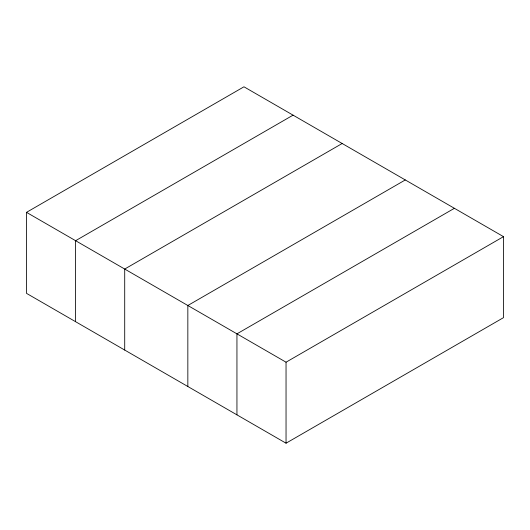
<?xml version="1.0" encoding="UTF-8"?>
<svg xmlns="http://www.w3.org/2000/svg" width="530" height="530" viewBox="0 0 530 530"><rect width="100%" height="100%" fill="white"/><g stroke="black" fill="none" stroke-linecap="round" stroke-linejoin="round"><path stroke-width="0.79" d="M26.5 212.351L243.959 86.801L503.5 236.652L503.5 317.649L286.041 443.199L26.5 293.348L26.5 212.351L286.041 362.195L503.5 236.652M293.057 115.156L75.605 240.7L75.605 321.697M342.161 143.504L124.709 269.048L124.709 350.052M405.291 179.948L187.839 305.499L187.839 386.496M454.395 208.303L236.943 333.847L236.943 414.844M286.041 362.195L286.041 443.199"/></g></svg>
